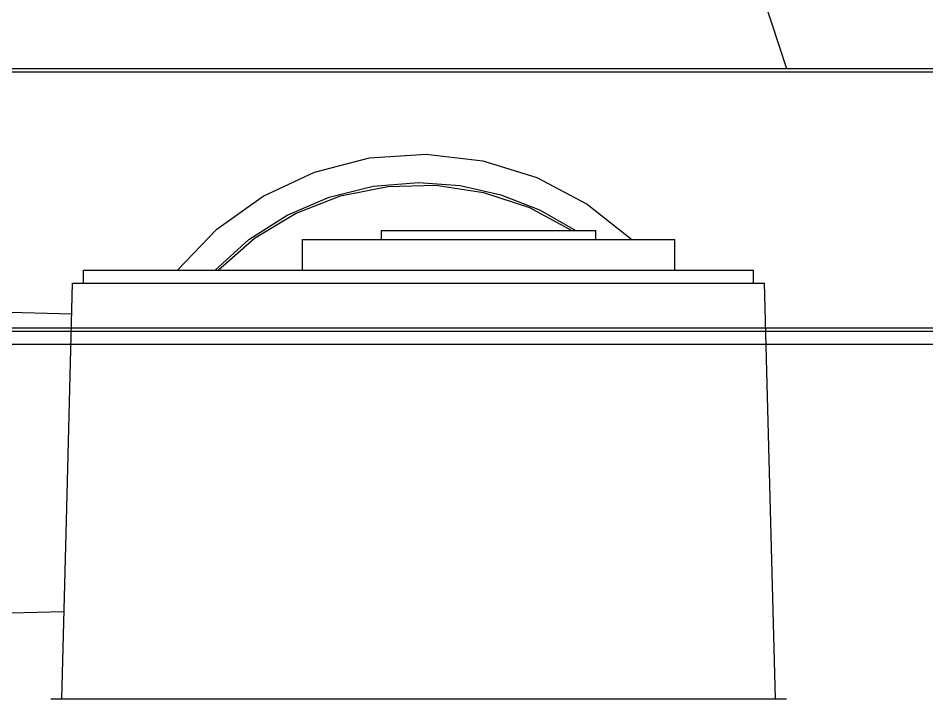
# Model space of a CAD drawing. Extents: x 151310 to 250336, y -70311 to -4848.
# Drawn here: x 224688 to 224847.3, y -22480.8 to -22361.4 of the extents above; entities that cross this region are included whole.
import ezdxf

# ---------------------------------------------------------------- set-up
doc = ezdxf.new("R2010")
doc.units = 0
doc.header["$LTSCALE"] = 300
doc.header["$MEASUREMENT"] = 0
doc.layers.add('1', color=7, linetype='CONTINUOUS')

msp = doc.modelspace()

# ---------------------------------------------------------------- linework, layer by layer
at = {"layer": '1', "ltscale": 0.4}
msp.add_line((224742.92, -22128.15), (224822.73, -22370.22), dxfattribs=at)
at = {"layer": '1'}
for p, q in [((224669.94, -22370.22), (224692.21, -22370.22)), ((224692.21, -22370.22), (224693.74, -22370.22)), ((224693.74, -22370.22), (224693.74, -22370.22)), ((224693.74, -22370.22), (224693.74, -22370.22)), ((224693.74, -22370.22), (224693.88, -22370.22)), ((224693.74, -22370.22), (224693.74, -22370.22)), ((224693.74, -22370.22), (224693.74, -22370.22)), ((224693.74, -22370.22), (224693.74, -22370.22)), ((224693.74, -22370.22), (224693.74, -22370.22)), ((224693.74, -22370.22), (224693.74, -22370.22)), ((224693.74, -22370.22), (224693.74, -22370.22)), ((224693.88, -22370.22), (224694.3, -22370.22)), ((224694.3, -22370.22), (224694.98, -22370.22)), ((224694.98, -22370.22), (224695.9, -22370.22)), ((224695.9, -22370.22), (224696.43, -22370.22)), ((224696.43, -22370.22), (224697.99, -22370.22)), ((224697.99, -22370.22), (224698.17, -22370.22)), ((224698.17, -22370.22), (224698.35, -22370.22)), ((224698.35, -22370.22), (224699.07, -22370.22)), ((224699.07, -22370.22), (224699.12, -22370.22)), ((224699.12, -22370.22), (224699.12, -22370.22)), ((224699.12, -22370.22), (224699.75, -22370.22)), ((224699.12, -22370.22), (224699.12, -22370.22)), ((224699.12, -22370.22), (224699.12, -22370.22)), ((224699.12, -22370.22), (224699.12, -22370.22)), ((224699.12, -22370.22), (224699.12, -22370.22)), ((224699.12, -22370.22), (224699.12, -22370.22)), ((224699.12, -22370.22), (224699.12, -22370.22)), ((224699.12, -22370.22), (224699.12, -22370.22)), ((224699.12, -22370.22), (224699.12, -22370.22)), ((224699.12, -22370.22), (224699.12, -22370.22)), ((224699.75, -22370.22), (224701.79, -22370.22)), ((224701.79, -22370.22), (224704.49, -22370.22)), ((224704.49, -22370.22), (224704.49, -22370.22)), ((224704.49, -22370.22), (224704.5, -22370.22)), ((224704.49, -22370.22), (224704.49, -22370.22)), ((224704.49, -22370.22), (224704.49, -22370.22)), ((224704.49, -22370.22), (224704.49, -22370.22)), ((224704.5, -22370.22), (224705.05, -22370.22)), ((224705.05, -22370.22), (224706.86, -22370.22)), ((224706.86, -22370.22), (224709.86, -22370.22)), ((224709.86, -22370.22), (224713.98, -22370.22)), ((224713.98, -22370.22), (224719.07, -22370.22)), ((224719.07, -22370.22), (224724.99, -22370.22)), ((224724.99, -22370.22), (224731.55, -22370.22)), ((224731.55, -22370.22), (224738.55, -22370.22)), ((224738.55, -22370.22), (224745.78, -22370.22)), ((224745.78, -22370.22), (224768.89, -22370.22)), ((224768.89, -22370.22), (224769.08, -22370.22)), ((224768.89, -22370.22), (224768.89, -22370.22)), ((224769.08, -22370.22), (224776.5, -22370.22)), ((224776.5, -22370.22), (224783.73, -22370.22)), ((224783.73, -22370.22), (224790.53, -22370.22)), ((224790.53, -22370.22), (224796.7, -22370.22)), ((224796.7, -22370.22), (224802.02, -22370.22)), ((224802.02, -22370.22), (224806.32, -22370.22)), ((224806.32, -22370.22), (224809.48, -22370.22)), ((224809.48, -22370.22), (224811.39, -22370.22)), ((224811.39, -22370.22), (224811.98, -22370.22)), ((224811.98, -22370.22), (224814.53, -22370.22)), ((224814.53, -22370.22), (224816.68, -22370.22)), ((224816.68, -22370.22), (224817.35, -22370.22)), ((224817.35, -22370.22), (224817.4, -22370.22)), ((224817.4, -22370.22), (224818.12, -22370.22)), ((224818.12, -22370.22), (224818.15, -22370.22)), ((224818.15, -22370.22), (224818.42, -22370.22)), ((224818.42, -22370.22), (224818.51, -22370.22)), ((224818.51, -22370.22), (224820.99, -22370.22)), ((224820.99, -22370.22), (224821.49, -22370.22)), ((224821.49, -22370.22), (224822.17, -22370.22)), ((224822.17, -22370.22), (224822.59, -22370.22)), ((224822.59, -22370.22), (224822.73, -22370.22)), ((224822.73, -22370.22), (224869.27, -22370.22)), ((224543.28, -22370.81), (224997.8, -22370.81)), ((224540.2, -22416.29), (225000.87, -22416.29)), ((224543.28, -22415.69), (224997.8, -22415.69)), ((224541.74, -22418.59), (224999.33, -22418.59))]:
    msp.add_line(p, q, dxfattribs=at)
at = {"layer": '1', "ltscale": 0.5}
for p, q in [((224739.96, -22388.38), (224749.61, -22385.9)), ((224749.61, -22385.9), (224759.55, -22385.23)), ((224759.55, -22385.23), (224769.44, -22386.39)), ((224769.44, -22386.39), (224778.96, -22389.35)), ((224730.93, -22392.59), (224739.96, -22388.38)), ((224778.96, -22389.35), (224787.77, -22394)), ((224742.51, -22392.78), (224750.25, -22390.85)), ((224744.52, -22392.55), (224752.8, -22390.89)), ((224750.25, -22390.85), (224758.2, -22390.2)), ((224752.8, -22390.89), (224761.25, -22390.68)), ((224758.2, -22390.2), (224765.49, -22390.75)), ((224761.25, -22390.68), (224769.61, -22391.94)), ((224765.49, -22390.75), (224772.61, -22392.36)), ((224722.82, -22398.38), (224730.93, -22392.59)), ((224735.18, -22395.93), (224742.51, -22392.78)), ((224736.64, -22395.62), (224744.52, -22392.55)), ((224769.61, -22391.94), (224777.63, -22394.62)), ((224772.61, -22392.36), (224779.41, -22395.02)), ((224787.77, -22394), (224795.58, -22400.19)), ((224728.46, -22400.23), (224735.18, -22395.93)), ((224729.41, -22400), (224736.64, -22395.62)), ((224777.63, -22394.62), (224785.06, -22398.65)), ((224779.41, -22395.02), (224785.75, -22398.65)), ((224715.91, -22405.56), (224722.82, -22398.38)), ((224751.68, -22400.19), (224751.68, -22398.65)), ((224751.68, -22398.65), (224789.3, -22398.65)), ((224789.3, -22400.19), (224789.3, -22398.65)), ((224722.52, -22405.56), (224728.46, -22400.23)), ((224723.05, -22405.56), (224729.41, -22400)), ((224737.86, -22405.56), (224737.86, -22400.19)), ((224737.86, -22400.19), (224803.12, -22400.19)), ((224803.12, -22405.56), (224803.12, -22400.19)), ((224699.47, -22407.86), (224699.47, -22405.56)), ((224699.47, -22405.56), (224816.94, -22405.56)), ((224816.94, -22407.86), (224816.94, -22405.56)), ((224696.51, -22447.3), (224697.54, -22407.86)), ((224697.54, -22407.86), (224818.87, -22407.86)), ((224820.78, -22480.8), (224818.87, -22407.86)), ((224668.76, -22412.47), (224697.4, -22413.23)), ((224695.63, -22480.8), (224696.51, -22447.3)), ((224668.76, -22466.21), (224696.03, -22465.49)), ((224693.71, -22480.8), (224735.24, -22480.8)), ((224735.24, -22480.8), (224822.7, -22480.8))]:
    msp.add_line(p, q, dxfattribs=at)

doc.saveas('drawing.dxf')
